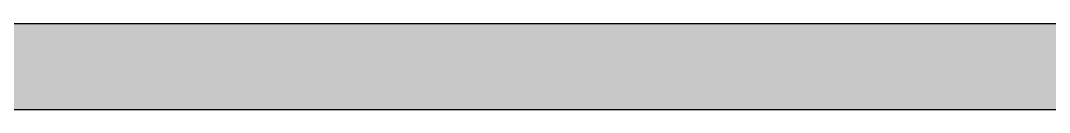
# Model space of a CAD drawing. Header units: metres. Extents: x 294 to 1101, y -498 to -355.
# Drawn here: x 565.578 to 567.949, y -487.215 to -487.015 of the extents above; entities that cross this region are included whole.
import ezdxf

# ---------------------------------------------------------------- set-up
doc = ezdxf.new("R2010")
doc.units = ezdxf.units.M
doc.layers.add('wall', color=7, linetype='Continuous', lineweight=25)

msp = doc.modelspace()

# ---------------------------------------------------------------- hatches: boundary and pattern name
at = {"layer": 'wall'}
h = msp.add_hatch(color=256, dxfattribs=at)
h.dxf.hatch_style = 1
h.paths.add_polyline_path([(574.6618, -487.0147), (574.2036, -487.0147), (574.0186, -487.0147), (573.6618, -487.0147), (573.5033, -487.0147), (566.4283, -487.0147), (565.9777, -487.0147), (564.5777, -487.0147), (562.4362, -487.0147), (562.2202, -487.0147), (561.4362, -487.0147), (559.1292, -487.0147), (558.5069, -487.0147), (558.1812, -487.0147), (557.7954, -487.0147), (557.7596, -487.0147), (557.7553, -487.0147), (557.7509, -487.0147), (557.7467, -487.0147), (557.7428, -487.0147), (557.7391, -487.0147), (557.7385, -487.0147), (557.7331, -487.0147), (557.7281, -487.0147), (557.7234, -487.0147), (557.5649, -487.0147), (557.5621, -487.0147), (557.5596, -487.0147), (557.5572, -487.0147), (557.5551, -487.0147), (557.5532, -487.0147), (557.5516, -487.0147), (557.5501, -487.0147), (557.549, -487.0147), (557.5481, -487.0147), (557.5387, -487.0147), (557.5378, -487.0147), (557.5366, -487.0147), (557.5351, -487.0147), (557.5333, -487.0147), (557.5311, -487.0147), (557.5218, -487.0147), (557.521, -487.0147), (557.5199, -487.0147), (557.5184, -487.0147), (557.5165, -487.0147), (557.5143, -487.0147), (557.5118, -487.0147), (557.509, -487.0147), (557.5058, -487.0147), (557.5023, -487.0147), (557.4985, -487.0147), (556.1951, -487.0147), (556.0497, -487.0147), (556.0238, -487.0147), (555.8774, -487.0147), (555.8661, -487.0147), (555.6015, -487.0147), (555.5223, -487.0147), (555.5075, -487.0147), (555.4406, -487.0147), (555.4256, -487.0147), (555.41, -487.0147), (555.2682, -487.0147), (555.1843, -487.0147), (555.0963, -487.0147), (555.0075, -487.0147), (554.991, -487.0147), (554.9412, -487.0147), (554.9184, -487.0147), (554.8293, -487.0147), (554.8124, -487.0147), (554.7405, -487.0147), (554.6525, -487.0147), (554.6356, -487.0147), (554.5489, -487.0147), (554.4636, -487.0147), (554.3964, -487.0147), (554.3148, -487.0147), (554.2357, -487.0147), (554.1594, -487.0147), (554.1461, -487.0147), (554.002, -487.0147), (553.9502, -487.0147), (553.888, -487.0147), (553.83, -487.0147), (553.8251, -487.0147), (553.7739, -487.0147), (553.7275, -487.0147), (553.7113, -487.0147), (553.5728, -487.0147), (553.5411, -487.0147), (553.5217, -487.0147), (553.4718, -487.0147), (553.4569, -487.0147), (553.4395, -487.0147), (553.3121, -487.0147), (553.2112, -487.0147), (553.1909, -487.0147), (553.1503, -487.0147), (553.0982, -487.0147), (553.0765, -487.0147), (552.9694, -487.0147), (552.8699, -487.0147), (552.8217, -487.0147), (552.6202, -487.0147), (551.8041, -487.0147), (551.2315, -487.0147), (550.7061, -487.0147), (545.8506, -487.0147), (545.0027, -487.0147), (545.0027, -487.2147), (574.6618, -487.2147)])

# ---------------------------------------------------------------- linework, layer by layer
for p, q in [((545.8506, -487.0147), (573.5618, -487.0147)), ((545.8506, -487.0147), (573.5618, -487.0147)), ((551.2315, -487.0147), (583.9309, -487.0147)), ((551.2315, -487.0147), (583.9309, -487.0147)), ((552.6202, -487.0147), (574.6618, -487.0147)), ((561.4362, -487.0147), (566.7361, -487.0147)), ((564.5777, -487.0147), (566.4283, -487.0147)), ((564.8631, -487.0147), (565.6631, -487.0147)), ((565.3777, -487.0147), (565.5777, -487.0147)), ((565.3777, -487.0147), (565.5777, -487.0147)), ((565.5061, -487.0147), (565.649, -487.0147)), ((565.5488, -487.0147), (565.6631, -487.0147)), ((565.5777, -487.0147), (566.1777, -487.0147)), ((565.5777, -487.0147), (566.1777, -487.0147)), ((565.5777, -487.0147), (565.9777, -487.0147)), ((565.5951, -487.0147), (565.6231, -487.0147)), ((565.6041, -487.0147), (565.6041, -487.0147)), ((565.6041, -487.0147), (565.6042, -487.0147)), ((565.6042, -487.0147), (565.6044, -487.0147)), ((565.6044, -487.0147), (565.6046, -487.0147)), ((565.6046, -487.0147), (565.6049, -487.0147)), ((565.6049, -487.0147), (565.6053, -487.0147)), ((565.6053, -487.0147), (565.6057, -487.0147)), ((565.6057, -487.0147), (565.6062, -487.0147)), ((565.6062, -487.0147), (565.6068, -487.0147)), ((565.6068, -487.0147), (565.6074, -487.0147)), ((565.6074, -487.0147), (565.6081, -487.0147)), ((565.6081, -487.0147), (565.6088, -487.0147)), ((565.6088, -487.0147), (565.6096, -487.0147)), ((565.6096, -487.0147), (565.6104, -487.0147)), ((565.6104, -487.0147), (565.6113, -487.0147)), ((565.6113, -487.0147), (565.6122, -487.0147)), ((565.6122, -487.0147), (565.6132, -487.0147)), ((565.6132, -487.0147), (565.6142, -487.0147)), ((565.6142, -487.0147), (565.6152, -487.0147)), ((565.6152, -487.0147), (565.6162, -487.0147)), ((565.6162, -487.0147), (565.6173, -487.0147)), ((565.6173, -487.0147), (565.6184, -487.0147)), ((565.6184, -487.0147), (565.6194, -487.0147)), ((565.6194, -487.0147), (565.6205, -487.0147)), ((565.6205, -487.0147), (565.6217, -487.0147)), ((565.6217, -487.0147), (566.1673, -487.0147)), ((565.6226, -487.0147), (566.1079, -487.0147)), ((565.6226, -487.0147), (566.1079, -487.0147)), ((565.6231, -487.0147), (565.6631, -487.0147)), ((565.649, -487.0147), (565.7794, -487.0147)), ((565.66, -487.0147), (565.6602, -487.0147)), ((565.6602, -487.0147), (565.6608, -487.0147)), ((565.6608, -487.0147), (565.6617, -487.0147)), ((565.6617, -487.0147), (565.663, -487.0147)), ((565.663, -487.0147), (565.6646, -487.0147)), ((565.6631, -487.0147), (566.7361, -487.0147)), ((565.6646, -487.0147), (565.6666, -487.0147)), ((565.6659, -487.0147), (565.6694, -487.0147)), ((565.6666, -487.0147), (565.669, -487.0147)), ((565.6687, -487.0147), (565.8397, -487.0147)), ((565.669, -487.0147), (565.6717, -487.0147)), ((565.6694, -487.0147), (565.6732, -487.0147)), ((565.6717, -487.0147), (565.6747, -487.0147)), ((565.6732, -487.0147), (565.6772, -487.0147)), ((565.6747, -487.0147), (565.678, -487.0147)), ((565.6772, -487.0147), (565.6815, -487.0147)), ((565.6777, -487.0147), (565.7096, -487.0147)), ((565.678, -487.0147), (565.6816, -487.0147)), ((565.6815, -487.0147), (565.6859, -487.0147)), ((565.6816, -487.0147), (565.6855, -487.0147)), ((565.6855, -487.0147), (565.6896, -487.0147)), ((565.6859, -487.0147), (565.6906, -487.0147)), ((565.6896, -487.0147), (565.694, -487.0147)), ((565.6906, -487.0147), (565.6954, -487.0147)), ((565.6907, -487.0147), (565.6936, -487.0147)), ((565.6936, -487.0147), (565.697, -487.0147)), ((565.694, -487.0147), (565.6987, -487.0147)), ((565.6954, -487.0147), (565.7004, -487.0147)), ((565.697, -487.0147), (565.7007, -487.0147)), ((565.6987, -487.0147), (565.7035, -487.0147)), ((565.7, -487.0147), (565.7001, -487.0147)), ((565.7001, -487.0147), (565.7004, -487.0147)), ((565.7004, -487.0147), (565.7009, -487.0147)), ((565.7004, -487.0147), (565.7055, -487.0147)), ((565.7007, -487.0147), (565.7047, -487.0147)), ((565.7009, -487.0147), (565.7016, -487.0147)), ((565.7016, -487.0147), (565.7025, -487.0147)), ((565.7025, -487.0147), (565.7036, -487.0147)), ((565.7035, -487.0147), (565.7085, -487.0147)), ((565.7036, -487.0147), (565.7049, -487.0147)), ((565.7047, -487.0147), (565.7092, -487.0147)), ((565.7049, -487.0147), (565.7063, -487.0147)), ((565.7055, -487.0147), (565.7108, -487.0147)), ((565.7063, -487.0147), (565.7079, -487.0147)), ((565.7079, -487.0147), (565.7097, -487.0147)), ((565.7085, -487.0147), (565.7137, -487.0147)), ((565.7092, -487.0147), (565.7139, -487.0147)), ((565.7097, -487.0147), (565.7117, -487.0147)), ((565.7108, -487.0147), (565.7161, -487.0147)), ((565.7117, -487.0147), (565.7138, -487.0147)), ((565.7137, -487.0147), (565.719, -487.0147)), ((565.7138, -487.0147), (565.716, -487.0147)), ((565.7139, -487.0147), (565.719, -487.0147)), ((565.716, -487.0147), (565.7184, -487.0147)), ((565.7161, -487.0147), (565.7215, -487.0147)), ((565.7184, -487.0147), (565.7209, -487.0147)), ((565.719, -487.0147), (565.7245, -487.0147)), ((565.719, -487.0147), (565.7244, -487.0147)), ((565.7209, -487.0147), (565.7235, -487.0147)), ((565.7215, -487.0147), (565.727, -487.0147)), ((565.7235, -487.0147), (565.7262, -487.0147)), ((565.7244, -487.0147), (565.73, -487.0147)), ((565.7245, -487.0147), (565.73, -487.0147)), ((565.7262, -487.0147), (565.729, -487.0147)), ((565.727, -487.0147), (565.7324, -487.0147)), ((565.729, -487.0147), (565.7319, -487.0147)), ((565.73, -487.0147), (565.7356, -487.0147)), ((565.73, -487.0147), (565.7359, -487.0147)), ((565.7319, -487.0147), (565.7348, -487.0147)), ((565.7324, -487.0147), (565.7379, -487.0147)), ((565.7327, -487.0147), (565.7327, -487.0147)), ((565.7327, -487.0147), (565.733, -487.0147)), ((565.733, -487.0147), (565.7333, -487.0147)), ((565.7333, -487.0147), (565.7338, -487.0147)), ((565.7338, -487.0147), (565.7344, -487.0147)), ((565.7344, -487.0147), (565.7352, -487.0147)), ((565.7348, -487.0147), (565.7378, -487.0147)), ((565.7352, -487.0147), (565.7361, -487.0147)), ((565.7356, -487.0147), (565.7413, -487.0147)), ((565.7359, -487.0147), (565.742, -487.0147)), ((565.7361, -487.0147), (565.7371, -487.0147)), ((565.7371, -487.0147), (565.7382, -487.0147)), ((565.7378, -487.0147), (565.7408, -487.0147)), ((565.7379, -487.0147), (565.738, -487.0147)), ((565.7379, -487.0147), (565.738, -487.0147)), ((565.7379, -487.0147), (566.0927, -487.0147)), ((565.738, -487.0147), (565.7381, -487.0147)), ((565.738, -487.0147), (565.7381, -487.0147)), ((565.7381, -487.0147), (565.7383, -487.0147)), ((565.7381, -487.0147), (565.7383, -487.0147)), ((565.7382, -487.0147), (565.7395, -487.0147)), ((565.7383, -487.0147), (565.7387, -487.0147)), ((565.7383, -487.0147), (565.7387, -487.0147)), ((565.7387, -487.0147), (565.7391, -487.0147)), ((565.7387, -487.0147), (565.7391, -487.0147)), ((565.7391, -487.0147), (565.7396, -487.0147)), ((565.7391, -487.0147), (565.7396, -487.0147)), ((565.7395, -487.0147), (565.7409, -487.0147)), ((565.7396, -487.0147), (565.7402, -487.0147)), ((565.7396, -487.0147), (565.7402, -487.0147)), ((565.7402, -487.0147), (565.7409, -487.0147)), ((565.7402, -487.0147), (565.7409, -487.0147)), ((565.7408, -487.0147), (565.7439, -487.0147)), ((565.7409, -487.0147), (565.7423, -487.0147)), ((565.7409, -487.0147), (565.7416, -487.0147)), ((565.7409, -487.0147), (565.7416, -487.0147)), ((565.7413, -487.0147), (565.747, -487.0147)), ((565.7416, -487.0147), (565.7425, -487.0147)), ((565.7416, -487.0147), (565.7425, -487.0147)), ((565.742, -487.0147), (565.7483, -487.0147)), ((565.7423, -487.0147), (565.7439, -487.0147)), ((565.7425, -487.0147), (565.7434, -487.0147)), ((565.7425, -487.0147), (565.7434, -487.0147)), ((565.7434, -487.0147), (565.7444, -487.0147)), ((565.7434, -487.0147), (565.7444, -487.0147)), ((565.7439, -487.0147), (565.747, -487.0147)), ((565.7439, -487.0147), (565.7456, -487.0147)), ((565.7444, -487.0147), (565.7454, -487.0147)), ((565.7444, -487.0147), (565.7454, -487.0147)), ((565.7454, -487.0147), (565.7465, -487.0147)), ((565.7454, -487.0147), (565.7465, -487.0147)), ((565.7456, -487.0147), (565.7473, -487.0147)), ((565.7465, -487.0147), (565.7477, -487.0147)), ((565.7465, -487.0147), (565.7477, -487.0147)), ((565.747, -487.0147), (565.75, -487.0147)), ((565.747, -487.0147), (565.7527, -487.0147)), ((565.7473, -487.0147), (565.7492, -487.0147)), ((565.7477, -487.0147), (565.7489, -487.0147)), ((565.7477, -487.0147), (565.7489, -487.0147)), ((565.7483, -487.0147), (565.7547, -487.0147)), ((565.7489, -487.0147), (565.7502, -487.0147)), ((565.7489, -487.0147), (565.7502, -487.0147)), ((565.7492, -487.0147), (565.7511, -487.0147)), ((565.75, -487.0147), (565.7531, -487.0147)), ((565.7502, -487.0147), (565.7515, -487.0147)), ((565.7502, -487.0147), (565.7515, -487.0147)), ((565.7511, -487.0147), (565.753, -487.0147)), ((565.7515, -487.0147), (565.7528, -487.0147)), ((565.7515, -487.0147), (565.7528, -487.0147)), ((565.7527, -487.0147), (565.7583, -487.0147)), ((565.7528, -487.0147), (565.7542, -487.0147)), ((565.7528, -487.0147), (565.7542, -487.0147)), ((565.753, -487.0147), (565.7551, -487.0147)), ((565.7531, -487.0147), (565.7561, -487.0147)), ((565.7542, -487.0147), (565.7556, -487.0147)), ((565.7542, -487.0147), (565.7556, -487.0147)), ((565.7547, -487.0147), (565.7613, -487.0147)), ((565.7551, -487.0147), (565.7571, -487.0147)), ((565.7556, -487.0147), (565.757, -487.0147)), ((565.7556, -487.0147), (565.757, -487.0147)), ((565.7561, -487.0147), (565.7591, -487.0147)), ((565.757, -487.0147), (565.7585, -487.0147)), ((565.757, -487.0147), (565.7585, -487.0147)), ((565.7571, -487.0147), (565.7592, -487.0147)), ((565.7583, -487.0147), (565.7639, -487.0147)), ((565.7585, -487.0147), (565.7599, -487.0147)), ((565.7585, -487.0147), (565.7599, -487.0147)), ((565.7591, -487.0147), (565.7621, -487.0147)), ((565.7592, -487.0147), (565.7614, -487.0147)), ((565.7599, -487.0147), (565.7614, -487.0147)), ((565.7599, -487.0147), (565.7614, -487.0147)), ((565.7613, -487.0147), (565.7681, -487.0147)), ((565.7614, -487.0147), (565.7635, -487.0147)), ((565.7614, -487.0147), (565.7628, -487.0147)), ((565.7614, -487.0147), (565.7628, -487.0147)), ((565.7621, -487.0147), (565.7649, -487.0147)), ((565.7628, -487.0147), (565.7642, -487.0147)), ((565.7628, -487.0147), (565.7642, -487.0147)), ((565.7635, -487.0147), (565.7657, -487.0147)), ((565.7639, -487.0147), (565.7695, -487.0147)), ((565.7642, -487.0147), (565.7656, -487.0147)), ((565.7642, -487.0147), (565.7656, -487.0147)), ((565.7649, -487.0147), (565.7677, -487.0147)), ((565.7656, -487.0147), (565.767, -487.0147)), ((565.7656, -487.0147), (565.767, -487.0147)), ((565.7657, -487.0147), (565.7678, -487.0147)), ((565.767, -487.0147), (565.7683, -487.0147)), ((565.767, -487.0147), (565.7683, -487.0147)), ((565.7677, -487.0147), (565.7704, -487.0147)), ((565.7678, -487.0147), (565.77, -487.0147)), ((565.7681, -487.0147), (565.7749, -487.0147)), ((565.7683, -487.0147), (565.7696, -487.0147)), ((565.7683, -487.0147), (565.7696, -487.0147)), ((565.7695, -487.0147), (565.7749, -487.0147)), ((565.7696, -487.0147), (565.7709, -487.0147)), ((565.7696, -487.0147), (565.7709, -487.0147)), ((565.77, -487.0147), (565.7721, -487.0147)), ((565.7704, -487.0147), (565.773, -487.0147)), ((565.7709, -487.0147), (565.7721, -487.0147)), ((565.7709, -487.0147), (565.7721, -487.0147)), ((565.7721, -487.0147), (565.7742, -487.0147)), ((565.7721, -487.0147), (565.7733, -487.0147)), ((565.7721, -487.0147), (565.7733, -487.0147)), ((565.773, -487.0147), (565.7755, -487.0147)), ((565.7733, -487.0147), (565.7744, -487.0147)), ((565.7733, -487.0147), (565.7744, -487.0147)), ((565.7742, -487.0147), (565.7763, -487.0147)), ((565.7744, -487.0147), (565.7755, -487.0147)), ((565.7744, -487.0147), (565.7755, -487.0147)), ((565.7749, -487.0147), (565.7802, -487.0147)), ((565.7749, -487.0147), (565.7818, -487.0147)), ((565.7755, -487.0147), (565.7779, -487.0147)), ((565.7755, -487.0147), (565.7765, -487.0147)), ((565.7755, -487.0147), (565.7765, -487.0147)), ((565.7763, -487.0147), (565.7783, -487.0147)), ((565.7765, -487.0147), (565.7774, -487.0147)), ((565.7765, -487.0147), (565.7774, -487.0147)), ((565.7774, -487.0147), (565.7782, -487.0147)), ((565.7774, -487.0147), (565.7782, -487.0147)), ((565.7779, -487.0147), (565.7802, -487.0147)), ((565.7782, -487.0147), (565.779, -487.0147)), ((565.7782, -487.0147), (565.779, -487.0147)), ((565.7783, -487.0147), (565.7803, -487.0147)), ((565.779, -487.0147), (565.7796, -487.0147)), ((565.779, -487.0147), (565.7796, -487.0147)), ((565.7796, -487.0147), (565.7802, -487.0147)), ((565.7796, -487.0147), (565.7802, -487.0147)), ((565.7802, -487.0147), (565.7823, -487.0147)), ((565.7802, -487.0147), (565.7854, -487.0147)), ((565.7802, -487.0147), (565.7807, -487.0147)), ((565.7802, -487.0147), (565.7807, -487.0147)), ((565.7803, -487.0147), (565.7822, -487.0147)), ((565.7807, -487.0147), (565.7812, -487.0147)), ((565.7807, -487.0147), (565.7812, -487.0147)), ((565.7812, -487.0147), (565.7815, -487.0147)), ((565.7812, -487.0147), (565.7815, -487.0147)), ((565.7815, -487.0147), (565.7817, -487.0147)), ((565.7815, -487.0147), (565.7817, -487.0147)), ((565.7817, -487.0147), (565.7819, -487.0147)), ((565.7817, -487.0147), (565.7819, -487.0147)), ((565.7818, -487.0147), (565.7887, -487.0147)), ((565.7819, -487.0147), (565.7819, -487.0147)), ((565.7819, -487.0147), (565.7819, -487.0147)), ((565.7822, -487.0147), (565.784, -487.0147)), ((565.7823, -487.0147), (565.7842, -487.0147)), ((565.784, -487.0147), (565.7858, -487.0147)), ((565.7842, -487.0147), (565.786, -487.0147)), ((565.7843, -487.0147), (565.8162, -487.0147)), ((565.7854, -487.0147), (565.7904, -487.0147)), ((565.7858, -487.0147), (565.7874, -487.0147)), ((565.786, -487.0147), (565.7876, -487.0147)), ((565.7874, -487.0147), (565.789, -487.0147)), ((565.7876, -487.0147), (565.7891, -487.0147)), ((565.7887, -487.0147), (565.7957, -487.0147)), ((565.789, -487.0147), (565.7905, -487.0147)), ((565.7891, -487.0147), (565.7903, -487.0147)), ((565.7903, -487.0147), (565.7914, -487.0147)), ((565.7904, -487.0147), (565.7953, -487.0147)), ((565.7905, -487.0147), (565.7919, -487.0147)), ((565.7914, -487.0147), (565.7923, -487.0147)), ((565.7919, -487.0147), (565.7931, -487.0147)), ((565.7923, -487.0147), (565.793, -487.0147)), ((565.793, -487.0147), (565.7935, -487.0147)), ((565.7931, -487.0147), (565.7943, -487.0147)), ((565.7935, -487.0147), (565.7938, -487.0147)), ((565.7938, -487.0147), (565.7939, -487.0147)), ((565.7943, -487.0147), (565.7953, -487.0147)), ((565.7953, -487.0147), (565.7999, -487.0147)), ((565.7953, -487.0147), (565.7962, -487.0147)), ((565.7957, -487.0147), (566.0267, -487.0147)), ((565.7962, -487.0147), (565.7969, -487.0147)), ((565.7969, -487.0147), (565.7976, -487.0147)), ((565.7976, -487.0147), (565.798, -487.0147)), ((565.798, -487.0147), (565.7984, -487.0147)), ((565.7984, -487.0147), (565.7986, -487.0147)), ((565.7986, -487.0147), (565.7987, -487.0147)), ((565.7999, -487.0147), (565.8043, -487.0147)), ((565.8043, -487.0147), (565.8084, -487.0147)), ((565.8084, -487.0147), (565.8123, -487.0147)), ((565.8123, -487.0147), (565.8159, -487.0147)), ((565.8159, -487.0147), (565.8192, -487.0147)), ((565.8192, -487.0147), (565.8223, -487.0147)), ((565.8223, -487.0147), (565.8249, -487.0147)), ((565.8249, -487.0147), (565.8273, -487.0147)), ((565.8273, -487.0147), (565.8293, -487.0147)), ((565.8293, -487.0147), (565.8309, -487.0147)), ((565.8309, -487.0147), (565.8322, -487.0147)), ((565.8322, -487.0147), (565.8332, -487.0147)), ((565.8332, -487.0147), (565.8337, -487.0147)), ((565.8337, -487.0147), (565.8339, -487.0147)), ((565.8631, -487.0147), (566.3197, -487.0147)), ((565.8631, -487.0147), (567.1413, -487.0147)), ((565.8732, -487.0147), (565.9012, -487.0147)), ((565.9012, -487.0147), (565.9283, -487.0147)), ((565.9283, -487.0147), (565.9546, -487.0147)), ((565.9343, -487.0147), (565.9345, -487.0147)), ((565.9343, -487.0147), (565.9743, -487.0147)), ((565.9345, -487.0147), (565.9351, -487.0147)), ((565.9351, -487.0147), (565.936, -487.0147)), ((565.936, -487.0147), (565.9373, -487.0147)), ((565.9373, -487.0147), (565.939, -487.0147)), ((565.939, -487.0147), (565.941, -487.0147)), ((565.941, -487.0147), (565.9433, -487.0147)), ((565.9433, -487.0147), (565.946, -487.0147)), ((565.946, -487.0147), (565.949, -487.0147)), ((565.949, -487.0147), (565.9523, -487.0147)), ((565.9521, -487.0147), (565.9839, -487.0147)), ((565.9523, -487.0147), (565.9559, -487.0147)), ((565.9546, -487.0147), (565.9798, -487.0147)), ((565.9559, -487.0147), (565.9598, -487.0147)), ((565.9598, -487.0147), (565.964, -487.0147)), ((565.964, -487.0147), (565.9684, -487.0147)), ((565.9684, -487.0147), (565.973, -487.0147)), ((565.973, -487.0147), (565.9778, -487.0147)), ((565.9743, -487.0147), (565.9744, -487.0147)), ((565.9744, -487.0147), (565.9747, -487.0147)), ((565.9747, -487.0147), (565.9752, -487.0147)), ((565.9752, -487.0147), (565.9759, -487.0147)), ((565.9759, -487.0147), (565.9768, -487.0147)), ((565.9768, -487.0147), (565.9779, -487.0147)), ((565.9777, -487.0147), (573.4618, -487.0147)), ((565.9778, -487.0147), (565.9828, -487.0147)), ((565.9779, -487.0147), (565.9792, -487.0147)), ((565.9792, -487.0147), (565.9806, -487.0147)), ((565.9798, -487.0147), (566.004, -487.0147)), ((565.9806, -487.0147), (565.9823, -487.0147)), ((565.9823, -487.0147), (565.984, -487.0147)), ((565.9828, -487.0147), (565.988, -487.0147)), ((565.984, -487.0147), (565.986, -487.0147)), ((565.9858, -487.0147), (565.986, -487.0147)), ((565.986, -487.0147), (565.9866, -487.0147)), ((565.986, -487.0147), (565.9881, -487.0147)), ((565.9866, -487.0147), (565.9877, -487.0147)), ((565.9877, -487.0147), (565.9892, -487.0147)), ((565.988, -487.0147), (565.9933, -487.0147)), ((565.9881, -487.0147), (565.9903, -487.0147)), ((565.9892, -487.0147), (565.9911, -487.0147)), ((565.9903, -487.0147), (565.9927, -487.0147)), ((565.9911, -487.0147), (565.9934, -487.0147)), ((565.9927, -487.0147), (565.9952, -487.0147)), ((565.9933, -487.0147), (565.9988, -487.0147)), ((565.9934, -487.0147), (565.9961, -487.0147)), ((565.9952, -487.0147), (565.9978, -487.0147)), ((565.9961, -487.0147), (565.9992, -487.0147)), ((565.9978, -487.0147), (566.0005, -487.0147)), ((565.9988, -487.0147), (566.0043, -487.0147)), ((565.9992, -487.0147), (566.0026, -487.0147)), ((566.0005, -487.0147), (566.0033, -487.0147)), ((566.0026, -487.0147), (566.0064, -487.0147)), ((566.0033, -487.0147), (566.0062, -487.0147)), ((566.004, -487.0147), (566.0269, -487.0147)), ((566.0043, -487.0147), (566.0099, -487.0147)), ((566.0062, -487.0147), (566.0091, -487.0147)), ((566.0064, -487.0147), (566.0106, -487.0147)), ((566.0091, -487.0147), (566.0121, -487.0147)), ((566.0099, -487.0147), (566.0156, -487.0147)), ((566.0106, -487.0147), (566.0151, -487.0147)), ((566.0121, -487.0147), (566.0152, -487.0147)), ((566.0151, -487.0147), (566.0198, -487.0147)), ((566.0152, -487.0147), (566.0182, -487.0147)), ((566.0156, -487.0147), (566.0213, -487.0147)), ((566.0182, -487.0147), (566.0213, -487.0147)), ((566.0198, -487.0147), (566.0249, -487.0147)), ((566.0213, -487.0147), (566.027, -487.0147)), ((566.0213, -487.0147), (566.0243, -487.0147)), ((566.0243, -487.0147), (566.0274, -487.0147)), ((566.0249, -487.0147), (566.0302, -487.0147)), ((566.0267, -487.0147), (566.0308, -487.0147)), ((566.0269, -487.0147), (566.0486, -487.0147)), ((566.027, -487.0147), (566.0326, -487.0147)), ((566.0274, -487.0147), (566.0304, -487.0147)), ((566.0302, -487.0147), (566.0358, -487.0147)), ((566.0304, -487.0147), (566.0334, -487.0147)), ((566.0308, -487.0147), (566.0349, -487.0147)), ((566.0326, -487.0147), (566.0382, -487.0147)), ((566.0334, -487.0147), (566.0364, -487.0147)), ((566.0349, -487.0147), (566.039, -487.0147)), ((566.0358, -487.0147), (566.0415, -487.0147)), ((566.0364, -487.0147), (566.0392, -487.0147)), ((566.0382, -487.0147), (566.0438, -487.0147)), ((566.039, -487.0147), (566.0431, -487.0147)), ((566.0392, -487.0147), (566.042, -487.0147)), ((566.0415, -487.0147), (566.0475, -487.0147)), ((566.042, -487.0147), (566.0447, -487.0147)), ((566.0431, -487.0147), (566.0471, -487.0147)), ((566.0438, -487.0147), (566.0492, -487.0147)), ((566.0447, -487.0147), (566.0474, -487.0147)), ((566.0471, -487.0147), (566.051, -487.0147)), ((566.0474, -487.0147), (566.0498, -487.0147)), ((566.0475, -487.0147), (566.0536, -487.0147)), ((566.0486, -487.0147), (566.0688, -487.0147)), ((566.0492, -487.0147), (566.0545, -487.0147)), ((566.0498, -487.0147), (566.0522, -487.0147)), ((566.051, -487.0147), (566.0548, -487.0147)), ((566.0522, -487.0147), (566.0545, -487.0147)), ((566.0536, -487.0147), (566.0599, -487.0147)), ((566.0545, -487.0147), (566.0597, -487.0147)), ((566.0545, -487.0147), (566.0566, -487.0147)), ((566.0548, -487.0147), (566.0585, -487.0147)), ((566.0566, -487.0147), (566.0585, -487.0147)), ((566.0585, -487.0147), (566.0603, -487.0147)), ((566.0585, -487.0147), (566.062, -487.0147)), ((566.0586, -487.0147), (566.0905, -487.0147)), ((566.0597, -487.0147), (566.0647, -487.0147)), ((566.0599, -487.0147), (566.0663, -487.0147)), ((566.0603, -487.0147), (566.0619, -487.0147)), ((566.0619, -487.0147), (566.0634, -487.0147)), ((566.062, -487.0147), (566.0655, -487.0147)), ((566.0634, -487.0147), (566.0646, -487.0147)), ((566.0646, -487.0147), (566.0657, -487.0147)), ((566.0647, -487.0147), (566.0696, -487.0147)), ((566.0655, -487.0147), (566.0687, -487.0147)), ((566.0657, -487.0147), (566.0666, -487.0147)), ((566.0663, -487.0147), (566.0727, -487.0147)), ((566.0666, -487.0147), (566.0673, -487.0147)), ((566.0673, -487.0147), (566.0678, -487.0147)), ((566.0678, -487.0147), (566.0681, -487.0147)), ((566.0681, -487.0147), (566.0682, -487.0147)), ((566.0682, -487.0147), (566.1082, -487.0147)), ((566.0687, -487.0147), (566.0719, -487.0147)), ((566.0688, -487.0147), (566.0877, -487.0147)), ((566.0696, -487.0147), (566.0742, -487.0147)), ((566.0719, -487.0147), (566.0748, -487.0147)), ((566.0727, -487.0147), (566.0792, -487.0147)), ((566.0742, -487.0147), (566.0786, -487.0147)), ((566.0748, -487.0147), (566.0775, -487.0147)), ((566.0775, -487.0147), (566.0801, -487.0147)), ((566.0786, -487.0147), (566.0827, -487.0147)), ((566.0792, -487.0147), (566.0858, -487.0147)), ((566.0801, -487.0147), (566.0824, -487.0147)), ((566.0824, -487.0147), (566.0845, -487.0147)), ((566.0827, -487.0147), (566.0866, -487.0147)), ((566.0845, -487.0147), (566.0864, -487.0147)), ((566.0858, -487.0147), (566.2884, -487.0147)), ((566.0864, -487.0147), (566.088, -487.0147)), ((566.0866, -487.0147), (566.0902, -487.0147)), ((566.0877, -487.0147), (566.1865, -487.0147)), ((566.088, -487.0147), (566.0894, -487.0147)), ((566.0894, -487.0147), (566.0906, -487.0147)), ((566.0902, -487.0147), (566.0936, -487.0147)), ((566.0906, -487.0147), (566.0915, -487.0147)), ((566.0915, -487.0147), (566.0922, -487.0147)), ((566.0922, -487.0147), (566.0925, -487.0147)), ((566.0925, -487.0147), (566.0927, -487.0147)), ((566.0927, -487.0147), (566.0947, -487.0147)), ((566.0936, -487.0147), (566.0966, -487.0147)), ((566.0947, -487.0147), (566.0968, -487.0147)), ((566.0966, -487.0147), (566.0992, -487.0147)), ((566.0968, -487.0147), (566.0989, -487.0147)), ((566.0989, -487.0147), (566.1009, -487.0147)), ((566.0992, -487.0147), (566.1016, -487.0147)), ((566.1009, -487.0147), (566.1029, -487.0147)), ((566.1016, -487.0147), (566.1036, -487.0147)), ((566.1029, -487.0147), (566.1048, -487.0147)), ((566.1036, -487.0147), (566.1053, -487.0147)), ((566.1048, -487.0147), (566.1067, -487.0147)), ((566.1053, -487.0147), (566.1065, -487.0147)), ((566.1065, -487.0147), (566.1075, -487.0147)), ((566.1067, -487.0147), (566.1086, -487.0147)), ((566.1075, -487.0147), (566.108, -487.0147)), ((566.1079, -487.0147), (566.1092, -487.0147)), ((566.108, -487.0147), (566.1082, -487.0147)), ((566.1086, -487.0147), (566.1104, -487.0147)), ((566.1092, -487.0147), (566.1104, -487.0147)), ((566.1104, -487.0147), (566.1116, -487.0147)), ((566.1104, -487.0147), (566.1121, -487.0147)), ((566.1116, -487.0147), (566.1127, -487.0147)), ((566.1121, -487.0147), (566.1137, -487.0147)), ((566.1127, -487.0147), (566.1139, -487.0147)), ((566.1137, -487.0147), (566.1153, -487.0147)), ((566.1139, -487.0147), (566.1151, -487.0147)), ((566.1151, -487.0147), (566.1162, -487.0147)), ((566.1153, -487.0147), (566.1167, -487.0147)), ((566.1162, -487.0147), (566.1172, -487.0147)), ((566.1167, -487.0147), (566.1181, -487.0147)), ((566.1172, -487.0147), (566.1183, -487.0147)), ((566.1181, -487.0147), (566.1194, -487.0147)), ((566.1183, -487.0147), (566.1193, -487.0147)), ((566.1193, -487.0147), (566.1203, -487.0147)), ((566.1194, -487.0147), (566.1205, -487.0147)), ((566.1203, -487.0147), (566.1212, -487.0147)), ((566.1205, -487.0147), (566.1216, -487.0147)), ((566.1212, -487.0147), (566.122, -487.0147)), ((566.1216, -487.0147), (566.1225, -487.0147)), ((566.122, -487.0147), (566.1228, -487.0147)), ((566.1225, -487.0147), (566.1234, -487.0147)), ((566.1228, -487.0147), (566.1236, -487.0147)), ((566.1234, -487.0147), (566.1241, -487.0147)), ((566.1236, -487.0147), (566.1242, -487.0147)), ((566.1241, -487.0147), (566.1246, -487.0147)), ((566.1242, -487.0147), (566.1249, -487.0147)), ((566.1246, -487.0147), (566.1251, -487.0147)), ((566.1249, -487.0147), (566.1254, -487.0147)), ((566.1251, -487.0147), (566.1254, -487.0147)), ((566.1254, -487.0147), (566.1259, -487.0147)), ((566.1254, -487.0147), (566.1256, -487.0147)), ((566.1256, -487.0147), (566.1257, -487.0147)), ((566.1259, -487.0147), (566.1263, -487.0147)), ((566.1263, -487.0147), (566.1266, -487.0147)), ((566.1266, -487.0147), (566.1269, -487.0147)), ((566.1269, -487.0147), (566.1271, -487.0147)), ((566.1271, -487.0147), (566.1272, -487.0147)), ((566.1272, -487.0147), (566.1273, -487.0147)), ((566.1369, -487.0147), (566.1636, -487.0147)), ((566.1369, -487.0147), (566.1636, -487.0147)), ((566.1673, -487.0147), (566.1684, -487.0147)), ((566.1684, -487.0147), (566.1695, -487.0147)), ((566.1695, -487.0147), (566.1705, -487.0147)), ((566.1705, -487.0147), (566.1716, -487.0147)), ((566.1716, -487.0147), (566.1727, -487.0147)), ((566.1727, -487.0147), (566.1737, -487.0147)), ((566.1737, -487.0147), (566.1747, -487.0147)), ((566.1747, -487.0147), (566.1757, -487.0147)), ((566.1757, -487.0147), (566.1767, -487.0147)), ((566.1767, -487.0147), (566.1776, -487.0147)), ((566.1776, -487.0147), (566.1785, -487.0147)), ((566.1777, -487.0147), (566.3197, -487.0147)), ((566.1785, -487.0147), (566.1793, -487.0147)), ((566.1793, -487.0147), (566.1801, -487.0147)), ((566.1801, -487.0147), (566.1808, -487.0147)), ((566.1808, -487.0147), (566.1815, -487.0147)), ((566.1815, -487.0147), (566.1821, -487.0147)), ((566.1821, -487.0147), (566.1827, -487.0147)), ((566.1827, -487.0147), (566.1832, -487.0147)), ((566.1832, -487.0147), (566.1836, -487.0147)), ((566.1836, -487.0147), (566.184, -487.0147)), ((566.184, -487.0147), (566.1843, -487.0147)), ((566.1843, -487.0147), (566.1845, -487.0147)), ((566.1845, -487.0147), (566.1847, -487.0147)), ((566.1847, -487.0147), (566.1848, -487.0147)), ((566.1848, -487.0147), (566.1849, -487.0147)), ((566.1865, -487.0147), (566.2917, -487.0147)), ((566.1937, -487.0147), (566.2201, -487.0147)), ((566.2201, -487.0147), (566.258, -487.0147)), ((566.2201, -487.0147), (566.258, -487.0147)), ((566.263, -487.0147), (566.263, -487.0147)), ((566.263, -487.0147), (566.2632, -487.0147)), ((566.263, -487.0147), (566.263, -487.0147)), ((566.263, -487.0147), (566.2632, -487.0147)), ((566.2632, -487.0147), (566.2635, -487.0147)), ((566.2632, -487.0147), (566.2635, -487.0147)), ((566.2635, -487.0147), (566.2639, -487.0147)), ((566.2635, -487.0147), (566.2639, -487.0147)), ((566.2639, -487.0147), (566.2644, -487.0147)), ((566.2639, -487.0147), (566.2644, -487.0147)), ((566.2644, -487.0147), (566.265, -487.0147)), ((566.2644, -487.0147), (566.265, -487.0147)), ((566.265, -487.0147), (566.2658, -487.0147)), ((566.265, -487.0147), (566.2658, -487.0147)), ((566.2658, -487.0147), (566.2667, -487.0147)), ((566.2658, -487.0147), (566.2667, -487.0147)), ((566.2667, -487.0147), (566.2676, -487.0147)), ((566.2667, -487.0147), (566.2676, -487.0147)), ((566.2676, -487.0147), (566.2687, -487.0147)), ((566.2676, -487.0147), (566.2687, -487.0147)), ((566.2687, -487.0147), (566.2699, -487.0147)), ((566.2687, -487.0147), (566.2699, -487.0147)), ((566.2699, -487.0147), (566.2712, -487.0147)), ((566.2699, -487.0147), (566.2712, -487.0147)), ((566.2712, -487.0147), (566.2725, -487.0147)), ((566.2712, -487.0147), (566.2725, -487.0147)), ((566.2725, -487.0147), (566.274, -487.0147)), ((566.2725, -487.0147), (566.274, -487.0147)), ((566.274, -487.0147), (566.6987, -487.0147)), ((566.274, -487.0147), (566.6987, -487.0147)), ((566.2884, -487.0147), (566.2949, -487.0147)), ((566.2917, -487.0147), (566.4031, -487.0147)), ((566.2949, -487.0147), (566.3014, -487.0147)), ((566.3014, -487.0147), (566.3079, -487.0147)), ((566.3079, -487.0147), (566.3143, -487.0147)), ((566.3143, -487.0147), (566.3205, -487.0147)), ((566.3197, -487.0147), (566.3386, -487.0147)), ((566.3205, -487.0147), (566.3266, -487.0147)), ((566.3266, -487.0147), (566.3326, -487.0147)), ((566.3326, -487.0147), (566.3384, -487.0147)), ((566.3384, -487.0147), (566.3439, -487.0147)), ((566.3386, -487.0147), (566.3573, -487.0147)), ((566.3439, -487.0147), (566.3493, -487.0147)), ((566.3493, -487.0147), (566.3543, -487.0147)), ((566.3543, -487.0147), (566.3591, -487.0147)), ((566.3573, -487.0147), (566.376, -487.0147)), ((566.3591, -487.0147), (566.3636, -487.0147)), ((566.3636, -487.0147), (566.3677, -487.0147)), ((566.3677, -487.0147), (566.3715, -487.0147)), ((566.3715, -487.0147), (566.375, -487.0147)), ((566.375, -487.0147), (566.3781, -487.0147)), ((566.376, -487.0147), (566.3944, -487.0147)), ((566.3781, -487.0147), (566.3808, -487.0147)), ((566.3808, -487.0147), (566.3831, -487.0147)), ((566.3831, -487.0147), (566.385, -487.0147)), ((566.385, -487.0147), (566.3865, -487.0147)), ((566.3865, -487.0147), (566.3875, -487.0147)), ((566.3875, -487.0147), (566.3882, -487.0147)), ((566.3882, -487.0147), (566.3884, -487.0147)), ((566.3944, -487.0147), (566.4125, -487.0147)), ((566.3944, -487.0147), (566.3945, -487.0147)), ((566.3944, -487.0147), (566.3945, -487.0147)), ((566.3945, -487.0147), (566.3947, -487.0147)), ((566.3945, -487.0147), (566.3947, -487.0147)), ((566.3947, -487.0147), (566.3949, -487.0147)), ((566.3947, -487.0147), (566.3949, -487.0147)), ((566.3949, -487.0147), (566.3954, -487.0147)), ((566.3949, -487.0147), (566.3954, -487.0147)), ((566.3954, -487.0147), (566.3959, -487.0147)), ((566.3954, -487.0147), (566.3959, -487.0147)), ((566.3959, -487.0147), (566.3965, -487.0147)), ((566.3959, -487.0147), (566.3965, -487.0147)), ((566.3965, -487.0147), (566.3973, -487.0147)), ((566.3965, -487.0147), (566.3973, -487.0147)), ((566.3973, -487.0147), (566.3981, -487.0147)), ((566.3973, -487.0147), (566.3981, -487.0147)), ((566.3981, -487.0147), (566.3991, -487.0147)), ((566.3981, -487.0147), (566.3991, -487.0147)), ((566.3991, -487.0147), (566.4002, -487.0147)), ((566.3991, -487.0147), (566.4002, -487.0147)), ((566.4002, -487.0147), (566.4014, -487.0147)), ((566.4002, -487.0147), (566.4014, -487.0147)), ((566.4014, -487.0147), (566.4026, -487.0147)), ((566.4014, -487.0147), (566.4026, -487.0147)), ((566.4016, -487.0147), (566.6789, -487.0147)), ((566.4016, -487.0147), (566.6789, -487.0147)), ((566.4026, -487.0147), (566.404, -487.0147)), ((566.4026, -487.0147), (566.404, -487.0147)), ((566.4031, -487.0147), (566.5204, -487.0147)), ((566.404, -487.0147), (566.4054, -487.0147)), ((566.404, -487.0147), (566.4054, -487.0147)), ((566.4125, -487.0147), (566.4302, -487.0147)), ((566.4283, -487.0147), (573.6618, -487.0147)), ((566.4302, -487.0147), (566.4475, -487.0147)), ((566.4448, -487.0147), (566.7616, -487.0147)), ((566.4448, -487.0147), (566.7616, -487.0147)), ((566.4475, -487.0147), (566.4643, -487.0147)), ((566.4643, -487.0147), (566.4805, -487.0147)), ((566.4805, -487.0147), (566.4961, -487.0147)), ((566.4961, -487.0147), (566.511, -487.0147)), ((566.511, -487.0147), (566.5251, -487.0147)), ((566.5204, -487.0147), (566.6732, -487.0147)), ((566.5204, -487.0147), (566.5343, -487.0147)), ((566.5251, -487.0147), (566.5384, -487.0147)), ((566.5343, -487.0147), (566.5474, -487.0147)), ((566.5384, -487.0147), (566.5509, -487.0147)), ((566.5474, -487.0147), (566.5595, -487.0147)), ((566.5509, -487.0147), (566.5625, -487.0147)), ((566.5595, -487.0147), (566.5706, -487.0147)), ((566.5625, -487.0147), (566.573, -487.0147)), ((566.5706, -487.0147), (566.5807, -487.0147)), ((566.573, -487.0147), (566.5826, -487.0147)), ((566.5807, -487.0147), (566.5897, -487.0147)), ((566.5826, -487.0147), (566.5912, -487.0147)), ((566.5897, -487.0147), (566.5976, -487.0147)), ((566.5912, -487.0147), (566.5987, -487.0147)), ((566.5976, -487.0147), (566.6043, -487.0147)), ((566.5987, -487.0147), (566.6051, -487.0147)), ((566.6043, -487.0147), (566.6098, -487.0147)), ((566.6051, -487.0147), (566.6103, -487.0147)), ((566.6098, -487.0147), (566.6142, -487.0147)), ((566.6103, -487.0147), (566.6144, -487.0147)), ((566.6142, -487.0147), (566.6173, -487.0147)), ((566.6144, -487.0147), (566.6174, -487.0147)), ((566.6173, -487.0147), (566.6191, -487.0147)), ((566.6174, -487.0147), (566.6192, -487.0147)), ((566.6191, -487.0147), (566.6197, -487.0147)), ((566.6192, -487.0147), (566.6197, -487.0147)), ((566.6732, -487.0147), (566.8339, -487.0147)), ((566.69, -487.0147), (566.9446, -487.0147)), ((566.69, -487.0147), (566.8327, -487.0147)), ((566.6987, -487.0147), (566.7003, -487.0147)), ((566.6987, -487.0147), (566.7003, -487.0147)), ((566.7003, -487.0147), (566.7019, -487.0147)), ((566.7003, -487.0147), (566.7019, -487.0147)), ((566.7019, -487.0147), (566.7035, -487.0147)), ((566.7019, -487.0147), (566.7035, -487.0147)), ((566.7035, -487.0147), (566.7052, -487.0147)), ((566.7035, -487.0147), (566.7052, -487.0147)), ((566.7052, -487.0147), (566.707, -487.0147)), ((566.7052, -487.0147), (566.707, -487.0147)), ((566.707, -487.0147), (566.7088, -487.0147)), ((566.707, -487.0147), (566.7088, -487.0147)), ((566.7088, -487.0147), (566.7107, -487.0147)), ((566.7088, -487.0147), (566.7107, -487.0147)), ((566.7107, -487.0147), (566.7126, -487.0147)), ((566.7107, -487.0147), (566.7126, -487.0147)), ((566.7126, -487.0147), (566.7145, -487.0147)), ((566.7126, -487.0147), (566.7145, -487.0147)), ((566.7138, -487.0147), (566.714, -487.0147)), ((566.714, -487.0147), (566.7143, -487.0147)), ((566.7143, -487.0147), (566.7149, -487.0147)), ((566.7145, -487.0147), (566.7164, -487.0147)), ((566.7145, -487.0147), (566.7164, -487.0147)), ((566.7149, -487.0147), (566.7157, -487.0147)), ((566.7157, -487.0147), (566.7166, -487.0147)), ((566.7164, -487.0147), (566.7183, -487.0147)), ((566.7164, -487.0147), (566.7183, -487.0147)), ((566.7166, -487.0147), (566.7178, -487.0147)), ((566.7178, -487.0147), (566.7192, -487.0147)), ((566.7183, -487.0147), (566.7203, -487.0147)), ((566.7183, -487.0147), (566.7203, -487.0147)), ((566.7185, -487.0147), (566.9731, -487.0147)), ((566.7192, -487.0147), (566.7207, -487.0147)), ((566.7203, -487.0147), (566.7222, -487.0147)), ((566.7203, -487.0147), (566.7222, -487.0147)), ((566.7207, -487.0147), (566.7225, -487.0147)), ((566.7222, -487.0147), (566.7241, -487.0147)), ((566.7222, -487.0147), (566.7241, -487.0147)), ((566.7223, -487.0147), (567.0842, -487.0147)), ((566.7223, -487.0147), (567.0842, -487.0147)), ((566.7225, -487.0147), (566.7244, -487.0147)), ((566.7241, -487.0147), (566.726, -487.0147)), ((566.7241, -487.0147), (566.726, -487.0147)), ((566.7244, -487.0147), (566.7264, -487.0147)), ((566.726, -487.0147), (566.7279, -487.0147)), ((566.726, -487.0147), (566.7279, -487.0147)), ((566.7264, -487.0147), (567.0597, -487.0147)), ((566.7279, -487.0147), (566.7297, -487.0147)), ((566.7279, -487.0147), (566.7297, -487.0147)), ((566.7297, -487.0147), (566.7315, -487.0147)), ((566.7297, -487.0147), (566.7315, -487.0147)), ((566.7315, -487.0147), (566.7332, -487.0147)), ((566.7315, -487.0147), (566.7332, -487.0147)), ((566.7332, -487.0147), (566.7349, -487.0147)), ((566.7332, -487.0147), (566.7349, -487.0147)), ((566.7349, -487.0147), (566.7365, -487.0147)), ((566.7349, -487.0147), (566.7365, -487.0147)), ((566.7361, -487.0147), (571.8618, -487.0147)), ((566.7365, -487.0147), (566.738, -487.0147)), ((566.7365, -487.0147), (566.738, -487.0147)), ((566.738, -487.0147), (566.7395, -487.0147)), ((566.738, -487.0147), (566.7395, -487.0147)), ((566.7395, -487.0147), (566.7409, -487.0147)), ((566.7395, -487.0147), (566.7409, -487.0147)), ((566.7409, -487.0147), (566.7422, -487.0147)), ((566.7409, -487.0147), (566.7422, -487.0147)), ((566.7422, -487.0147), (566.7752, -487.0147)), ((566.7422, -487.0147), (566.7752, -487.0147)), ((566.7756, -487.0147), (567.0302, -487.0147)), ((566.7858, -487.0147), (566.8729, -487.0147)), ((566.8339, -487.0147), (567.0019, -487.0147)), ((566.8729, -487.0147), (567.1868, -487.0147)), ((566.9014, -487.0147), (567.1158, -487.0147)), ((567.0019, -487.0147), (567.1764, -487.0147)), ((567.0426, -487.0147), (567.0634, -487.0147)), ((567.0597, -487.0147), (567.0605, -487.0147)), ((567.0605, -487.0147), (567.0613, -487.0147)), ((567.0613, -487.0147), (567.0621, -487.0147)), ((567.0621, -487.0147), (567.063, -487.0147)), ((567.063, -487.0147), (567.0639, -487.0147)), ((567.0634, -487.0147), (567.068, -487.0147)), ((567.0639, -487.0147), (567.0649, -487.0147)), ((567.0649, -487.0147), (567.0659, -487.0147)), ((567.0659, -487.0147), (567.0669, -487.0147)), ((567.0669, -487.0147), (567.0679, -487.0147)), ((567.0679, -487.0147), (567.069, -487.0147)), ((567.068, -487.0147), (567.0729, -487.0147)), ((567.069, -487.0147), (567.0701, -487.0147)), ((567.0701, -487.0147), (567.0712, -487.0147)), ((567.0712, -487.0147), (567.0723, -487.0147)), ((567.0723, -487.0147), (567.0734, -487.0147)), ((567.0729, -487.0147), (567.0781, -487.0147)), ((567.0734, -487.0147), (567.0745, -487.0147)), ((567.0745, -487.0147), (567.0756, -487.0147)), ((567.0756, -487.0147), (567.0767, -487.0147)), ((567.0767, -487.0147), (567.0778, -487.0147)), ((567.0778, -487.0147), (567.0788, -487.0147)), ((567.0781, -487.0147), (567.0834, -487.0147)), ((567.0788, -487.0147), (567.0798, -487.0147)), ((567.0798, -487.0147), (567.0809, -487.0147)), ((567.0809, -487.0147), (567.0818, -487.0147)), ((567.0818, -487.0147), (567.0828, -487.0147)), ((567.0828, -487.0147), (567.0837, -487.0147)), ((567.0834, -487.0147), (567.0888, -487.0147)), ((567.0837, -487.0147), (567.0845, -487.0147)), ((567.0845, -487.0147), (567.0919, -487.0147)), ((567.0879, -487.0147), (567.0891, -487.0147)), ((567.0879, -487.0147), (567.0891, -487.0147)), ((567.0888, -487.0147), (567.0945, -487.0147)), ((567.0891, -487.0147), (567.0902, -487.0147)), ((567.0891, -487.0147), (567.0902, -487.0147)), ((567.0902, -487.0147), (567.0912, -487.0147)), ((567.0902, -487.0147), (567.0912, -487.0147)), ((567.0912, -487.0147), (567.0921, -487.0147)), ((567.0912, -487.0147), (567.0921, -487.0147)), ((567.092, -487.0147), (567.125, -487.0147)), ((567.092, -487.0147), (567.125, -487.0147)), ((567.0921, -487.0147), (567.0929, -487.0147)), ((567.0921, -487.0147), (567.0929, -487.0147)), ((567.0929, -487.0147), (567.0936, -487.0147)), ((567.0929, -487.0147), (567.0936, -487.0147)), ((567.0936, -487.0147), (567.0941, -487.0147)), ((567.0936, -487.0147), (567.0941, -487.0147)), ((567.0941, -487.0147), (567.0946, -487.0147)), ((567.0941, -487.0147), (567.0946, -487.0147)), ((567.0945, -487.0147), (567.1002, -487.0147)), ((567.0946, -487.0147), (567.0949, -487.0147)), ((567.0946, -487.0147), (567.0949, -487.0147)), ((567.0949, -487.0147), (567.0951, -487.0147)), ((567.0949, -487.0147), (567.0951, -487.0147)), ((567.0951, -487.0147), (567.0952, -487.0147)), ((567.0951, -487.0147), (567.0952, -487.0147)), ((567.1002, -487.0147), (567.1061, -487.0147)), ((567.1061, -487.0147), (567.112, -487.0147)), ((567.112, -487.0147), (567.1179, -487.0147)), ((567.1179, -487.0147), (567.1238, -487.0147)), ((567.1238, -487.0147), (567.1298, -487.0147)), ((567.125, -487.0147), (567.1262, -487.0147)), ((567.125, -487.0147), (567.1262, -487.0147)), ((567.1262, -487.0147), (567.1273, -487.0147)), ((567.1262, -487.0147), (567.1273, -487.0147)), ((567.1273, -487.0147), (567.1283, -487.0147)), ((567.1273, -487.0147), (567.1283, -487.0147)), ((567.1283, -487.0147), (567.1292, -487.0147)), ((567.1283, -487.0147), (567.1292, -487.0147)), ((567.1292, -487.0147), (567.13, -487.0147)), ((567.1292, -487.0147), (567.13, -487.0147)), ((567.1298, -487.0147), (567.1357, -487.0147)), ((567.13, -487.0147), (567.1307, -487.0147)), ((567.13, -487.0147), (567.1307, -487.0147)), ((567.1307, -487.0147), (567.1312, -487.0147)), ((567.1307, -487.0147), (567.1312, -487.0147)), ((567.1312, -487.0147), (567.1316, -487.0147)), ((567.1312, -487.0147), (567.1316, -487.0147)), ((567.1316, -487.0147), (567.132, -487.0147)), ((567.1316, -487.0147), (567.132, -487.0147)), ((567.132, -487.0147), (567.1322, -487.0147)), ((567.132, -487.0147), (567.1322, -487.0147)), ((567.1322, -487.0147), (567.1322, -487.0147)), ((567.1322, -487.0147), (567.1322, -487.0147)), ((567.1357, -487.0147), (567.1415, -487.0147)), ((567.1413, -487.0147), (571.8618, -487.0147)), ((567.1415, -487.0147), (567.1472, -487.0147)), ((567.1437, -487.0147), (567.1447, -487.0147)), ((567.1447, -487.0147), (567.1457, -487.0147)), ((567.1457, -487.0147), (567.1467, -487.0147)), ((567.1467, -487.0147), (567.1478, -487.0147)), ((567.1472, -487.0147), (567.1528, -487.0147)), ((567.1478, -487.0147), (567.1489, -487.0147)), ((567.1489, -487.0147), (567.15, -487.0147)), ((567.15, -487.0147), (567.1511, -487.0147)), ((567.1511, -487.0147), (567.1522, -487.0147)), ((567.1522, -487.0147), (567.1534, -487.0147)), ((567.1527, -487.0147), (567.1533, -487.0147)), ((567.1528, -487.0147), (567.1582, -487.0147)), ((567.1534, -487.0147), (567.1545, -487.0147)), ((567.1545, -487.0147), (567.1556, -487.0147)), ((567.1556, -487.0147), (567.1568, -487.0147)), ((567.1568, -487.0147), (567.1579, -487.0147)), ((567.1579, -487.0147), (567.159, -487.0147)), ((567.1582, -487.0147), (567.1634, -487.0147)), ((567.159, -487.0147), (567.16, -487.0147)), ((567.16, -487.0147), (567.1611, -487.0147)), ((567.1611, -487.0147), (567.1621, -487.0147)), ((567.1621, -487.0147), (567.1631, -487.0147)), ((567.1631, -487.0147), (567.164, -487.0147)), ((567.1634, -487.0147), (567.1685, -487.0147)), ((567.164, -487.0147), (567.1649, -487.0147)), ((567.1649, -487.0147), (567.4011, -487.0147)), ((567.1685, -487.0147), (567.1733, -487.0147)), ((567.1733, -487.0147), (567.1779, -487.0147)), ((567.1764, -487.0147), (567.3568, -487.0147)), ((567.1779, -487.0147), (567.1822, -487.0147)), ((567.1822, -487.0147), (567.1862, -487.0147)), ((567.1862, -487.0147), (567.1868, -487.0147)), ((567.1991, -487.0147), (567.3418, -487.0147)), ((567.2482, -487.0147), (567.2549, -487.0147)), ((567.3016, -487.0147), (567.6155, -487.0147)), ((567.3293, -487.0147), (567.6626, -487.0147)), ((567.3568, -487.0147), (567.5423, -487.0147)), ((567.4595, -487.0147), (567.5061, -487.0147)), ((567.4595, -487.0147), (567.5061, -487.0147)), ((567.4595, -487.0147), (567.5061, -487.0147)), ((567.4595, -487.0147), (567.5061, -487.0147)), ((567.5061, -487.0147), (567.5061, -487.0147)), ((567.5061, -487.0147), (567.5062, -487.0147)), ((567.5062, -487.0147), (567.5064, -487.0147)), ((567.5064, -487.0147), (567.5067, -487.0147)), ((567.5067, -487.0147), (567.507, -487.0147)), ((567.507, -487.0147), (567.5075, -487.0147)), ((567.5075, -487.0147), (567.5079, -487.0147)), ((567.5079, -487.0147), (567.5085, -487.0147)), ((567.5085, -487.0147), (567.5091, -487.0147)), ((567.5091, -487.0147), (567.5098, -487.0147)), ((567.5098, -487.0147), (567.5106, -487.0147)), ((567.5106, -487.0147), (567.5114, -487.0147)), ((567.5114, -487.0147), (567.5122, -487.0147)), ((567.5122, -487.0147), (567.5131, -487.0147)), ((567.5131, -487.0147), (567.5141, -487.0147)), ((567.5141, -487.0147), (567.5151, -487.0147)), ((567.5151, -487.0147), (567.5162, -487.0147)), ((567.5162, -487.0147), (567.5173, -487.0147)), ((567.5173, -487.0147), (567.5184, -487.0147)), ((567.5184, -487.0147), (567.5195, -487.0147)), ((567.5195, -487.0147), (567.5207, -487.0147)), ((567.5207, -487.0147), (567.8552, -487.0147)), ((567.5207, -487.0147), (567.8524, -487.0147)), ((567.5423, -487.0147), (567.7322, -487.0147)), ((567.5941, -487.0147), (567.5945, -487.0147)), ((567.5945, -487.0147), (567.5952, -487.0147)), ((567.5952, -487.0147), (567.5963, -487.0147)), ((567.5963, -487.0147), (567.5979, -487.0147)), ((567.5979, -487.0147), (567.5998, -487.0147)), ((567.5998, -487.0147), (567.6021, -487.0147)), ((567.6021, -487.0147), (567.6048, -487.0147)), ((567.6048, -487.0147), (567.6078, -487.0147)), ((567.6078, -487.0147), (567.6112, -487.0147)), ((567.6112, -487.0147), (567.6149, -487.0147)), ((567.6149, -487.0147), (567.6155, -487.0147)), ((567.6373, -487.0147), (567.6382, -487.0147)), ((567.6381, -487.0147), (567.6383, -487.0147)), ((567.6382, -487.0147), (567.639, -487.0147)), ((567.6383, -487.0147), (567.6387, -487.0147)), ((567.6387, -487.0147), (567.6393, -487.0147)), ((567.639, -487.0147), (567.6397, -487.0147)), ((567.6393, -487.0147), (567.64, -487.0147)), ((567.6397, -487.0147), (567.6404, -487.0147)), ((567.64, -487.0147), (567.6409, -487.0147)), ((567.6404, -487.0147), (567.641, -487.0147)), ((567.6409, -487.0147), (567.642, -487.0147)), ((567.641, -487.0147), (567.6416, -487.0147)), ((567.6416, -487.0147), (567.6421, -487.0147)), ((567.6421, -487.0147), (567.6425, -487.0147)), ((567.6425, -487.0147), (567.6428, -487.0147)), ((567.6428, -487.0147), (567.6431, -487.0147)), ((567.6431, -487.0147), (567.6433, -487.0147)), ((567.6433, -487.0147), (567.6435, -487.0147)), ((567.6435, -487.0147), (567.6435, -487.0147)), ((567.6484, -487.0147), (567.649, -487.0147)), ((567.6606, -487.0147), (567.6614, -487.0147)), ((567.6614, -487.0147), (567.6622, -487.0147)), ((567.6622, -487.0147), (567.6629, -487.0147)), ((567.6629, -487.0147), (567.6636, -487.0147)), ((567.6636, -487.0147), (567.6642, -487.0147)), ((567.6642, -487.0147), (567.6647, -487.0147)), ((567.6647, -487.0147), (567.6652, -487.0147)), ((567.6652, -487.0147), (567.6657, -487.0147)), ((567.6657, -487.0147), (567.666, -487.0147)), ((567.666, -487.0147), (567.6663, -487.0147)), ((567.6663, -487.0147), (567.6665, -487.0147)), ((567.6665, -487.0147), (567.6667, -487.0147)), ((567.6667, -487.0147), (567.6668, -487.0147)), ((567.7194, -487.0147), (567.8564, -487.0147)), ((567.7194, -487.0147), (567.7286, -487.0147)), ((567.7194, -487.0147), (567.7286, -487.0147)), ((567.7194, -487.0147), (567.8564, -487.0147)), ((567.7286, -487.0147), (567.8555, -487.0147)), ((567.7286, -487.0147), (567.8527, -487.0147)), ((567.7322, -487.0147), (567.9256, -487.0147)), ((567.7796, -487.0147), (570.0209, -487.0147)), ((567.8524, -487.0147), (570.8234, -487.0147)), ((567.9256, -487.0147), (568.1219, -487.0147))]:
    msp.add_line(p, q)
msp.add_line((545.0027, -487.2147), (585.1201, -487.2147), dxfattribs=at)

doc.saveas('drawing.dxf')
